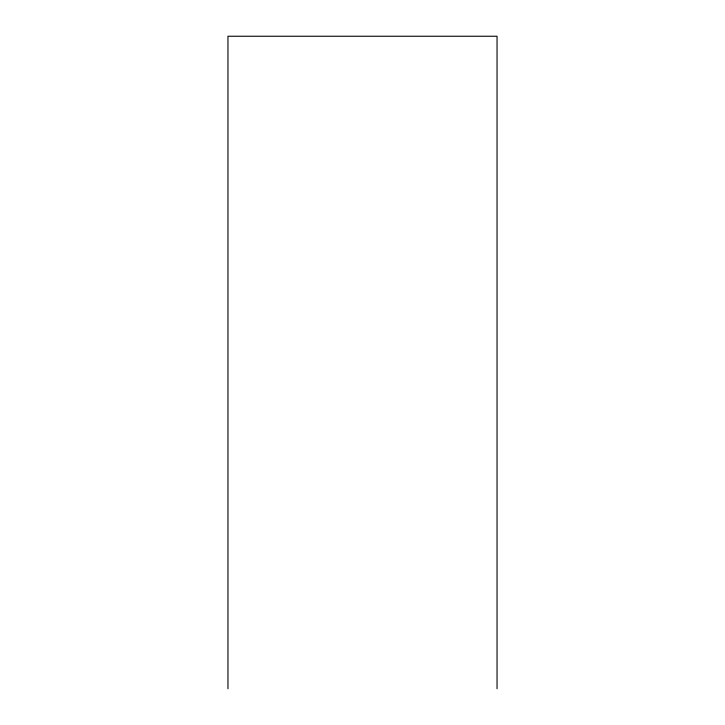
<?xml version="1.0" encoding="UTF-8"?>
<svg xmlns="http://www.w3.org/2000/svg" width="725" height="725" viewBox="0 0 725 725"><rect width="100%" height="100%" fill="white"/><g stroke="black" fill="none" stroke-linecap="round" stroke-linejoin="round"><path stroke-width="1.09" d="M497.042 688.75L497.042 36.25L227.958 36.25L227.958 688.75"/></g></svg>
